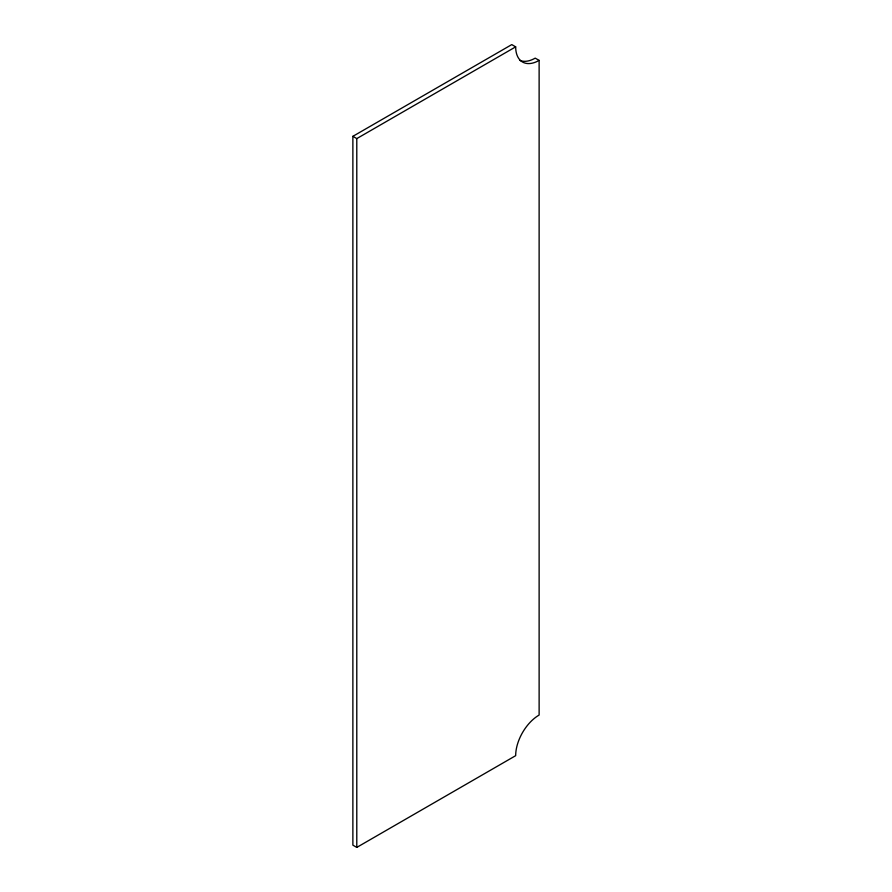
<?xml version="1.0" encoding="UTF-8"?>
<svg xmlns="http://www.w3.org/2000/svg" width="892" height="892" viewBox="0 0 892 892"><rect width="100%" height="100%" fill="white"/><g stroke="black" fill="none" stroke-linecap="round" stroke-linejoin="round"><path stroke-width="1.34" d="M352.875 136.331L511.774 44.6L515.676 46.852A33.16 19.145 -60 0 0 539.125 60.388L539.125 715.049A33.16 19.145 -60 0 0 515.676 755.669L356.789 847.4L352.875 845.148L352.875 136.331L356.789 138.594L515.676 46.852M539.125 60.388L535.211 58.136A33.16 19.145 -60 0 1 519.735 60.333M356.789 138.594L356.789 847.4"/></g></svg>
